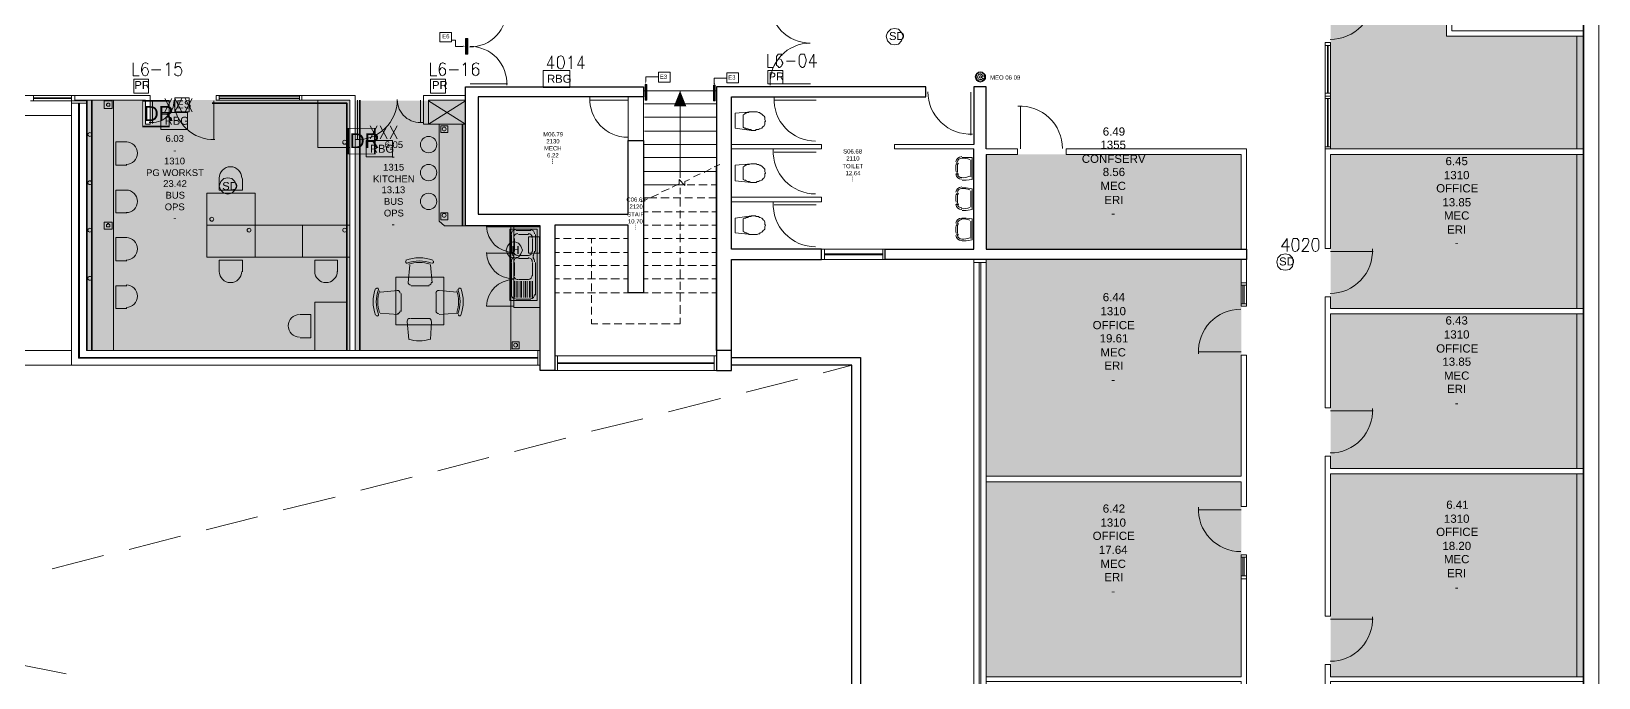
# Model space of a CAD drawing. Header units: millimetres. Extents: x -59 to 47, y 152 to 919.
# Drawn here: x 16.43 to 46.19, y 519.47 to 531.73 of the extents above; entities that cross this region are included whole.
import ezdxf

# ---------------------------------------------------------------- set-up
doc = ezdxf.new("R2010")
doc.units = ezdxf.units.MM
for name, color, linetype, true_color in [('PDF_014406$_PS_FIRE', 7, 'Continuous', 0x37dd00), ('PDF_014406$_ps_FIRE_ACCESS', 7, 'Continuous', 0x37dd00), ('PDF_014406$_ps_FIRE_ALARM', 7, 'Continuous', 0x37dd00), ('PDF_014406$HL-TMP', 7, 'Continuous', 0x800000)]:
    doc.layers.add(name, color=color, linetype=linetype, true_color=true_color)
for name, color, linetype in [('PDF_014406$_ps_TEXTBOLD$FIRE', 2, 'Continuous'), ('PDF_014406$BL', 7, 'Continuous'), ('PDF_014406$BL-SAN', 7, 'Continuous'), ('PDF_014406$DR', 7, 'Continuous'), ('PDF_014406$EQ', 7, 'Continuous'), ('PDF_014406$FI', 7, 'Continuous'), ('PDF_014406$FI-DSG', 7, 'Continuous'), ('PDF_014406$FT-FIXFIT', 7, 'Continuous'), ('PDF_014406$PL-SERVICES-ELECTRICAL', 7, 'Continuous'), ('PDF_014406$PL-STAIR', 7, 'Continuous'), ('PDF_014406$WA', 7, 'Continuous'), ('PDF_014406$WA-COL', 7, 'Continuous'), ('PDF_014406$WA-EXT', 7, 'Continuous'), ('PDF_014406$WA-PART', 7, 'Continuous'), ('PDF_014406$WN', 7, 'Continuous'), ('PDF_Text', 7, 'Continuous')]:
    doc.layers.add(name, color=color, linetype=linetype)
doc.styles.add('PDF ArialMT', font='arial.ttf')

msp = doc.modelspace()

# ---------------------------------------------------------------- linework, layer by layer
at = {"layer": 'PDF_014406$_PS_FIRE', "lineweight": 0}
msp.add_lwpolyline([(25.591, 527.435), (25.679, 527.45), (25.723, 527.509), (25.753, 527.583), (25.723, 527.657), (25.679, 527.716), (25.591, 527.745), (25.517, 527.716), (25.473, 527.657), (25.443, 527.583), (25.473, 527.509), (25.517, 527.45)], close=True, dxfattribs=at)
at = {"layer": 'PDF_014406$_ps_FIRE_ACCESS', "lineweight": 0}
for points in [[(32.82, 531.478), (32.894, 531.493), (32.953, 531.552), (32.982, 531.64), (32.953, 531.714), (32.894, 531.773), (32.82, 531.788), (32.746, 531.773), (32.687, 531.714), (32.658, 531.64), (32.687, 531.552), (32.746, 531.493)], [(19.424, 530.475), (19.424, 530.209), (19.158, 530.209), (19.158, 530.475)], [(20.161, 528.645), (20.235, 528.66), (20.294, 528.719), (20.323, 528.793), (20.294, 528.881), (20.235, 528.94), (20.161, 528.955), (20.087, 528.94), (20.028, 528.881), (19.999, 528.793), (20.028, 528.719), (20.087, 528.66)], [(40.241, 527.199), (40.315, 527.214), (40.374, 527.273), (40.389, 527.362), (40.374, 527.435), (40.315, 527.494), (40.241, 527.509), (40.152, 527.494), (40.093, 527.435), (40.079, 527.362), (40.093, 527.273), (40.152, 527.214)]]:
    msp.add_lwpolyline(points, close=True, dxfattribs=at)
for points in [[(18.546, 529.929, 0.0295, 0.0295, 0), (19.047, 529.929, 0.0148, 0.0148, 0), (19.047, 530.416, 0.0295, 0.0295, 0), (18.546, 530.416, 0.0148, 0.0148, 0)], [(22.448, 529.405, 0.0148, 0.0148, 0), (22.95, 529.405, 0.0295, 0.0295, 0), (22.95, 529.892, 0.0148, 0.0148, 0), (22.448, 529.892, 0.0295, 0.0295, 0)]]:
    msp.add_lwpolyline(points, format="xyseb", close=True, dxfattribs=at)
at = {"layer": 'PDF_014406$_ps_FIRE_ALARM', "lineweight": 0}
for points in [[(26.653, 530.666), (26.653, 530.991), (26.151, 530.991), (26.151, 530.666)], [(30.695, 530.74), (30.695, 530.991), (30.415, 530.991), (30.415, 530.74)], [(18.656, 530.563), (18.656, 530.829), (18.376, 530.829), (18.376, 530.563)], [(24.292, 530.563), (24.292, 530.829), (24.012, 530.829), (24.012, 530.563)], [(19.394, 529.87), (19.394, 530.194), (18.892, 530.194), (18.892, 529.87)], [(23.289, 529.353), (23.289, 529.663), (22.787, 529.663), (22.787, 529.353)]]:
    msp.add_lwpolyline(points, close=True, dxfattribs=at)
at = {"layer": 'PDF_014406$_ps_TEXTBOLD$FIRE', "lineweight": 20}
for points in [[(26.313, 531.021), (26.313, 531.271), (26.225, 531.094), (26.358, 531.094)], [(26.638, 531.227), (26.653, 531.227), (26.682, 531.271), (26.682, 531.021)], [(26.889, 531.021), (26.889, 531.271), (26.8, 531.094), (26.933, 531.094)], [(30.415, 531.301), (30.415, 531.05), (30.518, 531.05)], [(30.681, 531.271), (30.681, 531.301), (30.651, 531.301), (30.622, 531.301), (30.607, 531.301), (30.577, 531.257), (30.577, 531.198), (30.577, 531.139), (30.577, 531.094), (30.607, 531.065), (30.622, 531.05), (30.636, 531.05), (30.666, 531.065), (30.681, 531.094), (30.695, 531.124), (30.695, 531.139), (30.681, 531.168), (30.666, 531.198), (30.636, 531.212), (30.622, 531.212), (30.607, 531.198), (30.577, 531.168), (30.577, 531.139)], [(30.769, 531.168), (30.931, 531.168)], [(31.285, 531.05), (31.285, 531.301), (31.197, 531.139), (31.344, 531.139)], [(18.361, 531.139), (18.361, 530.888), (18.479, 530.888)], [(18.642, 531.109), (18.642, 531.124), (18.612, 531.139), (18.583, 531.139), (18.553, 531.124), (18.538, 531.094), (18.524, 531.035), (18.524, 530.976), (18.538, 530.932), (18.553, 530.902), (18.583, 530.888), (18.597, 530.888), (18.627, 530.902), (18.642, 530.932), (18.656, 530.961), (18.656, 530.976), (18.642, 531.006), (18.627, 531.035), (18.597, 531.05), (18.583, 531.05), (18.553, 531.035), (18.538, 531.006), (18.524, 530.976)], [(18.715, 531.006), (18.892, 531.006)], [(18.996, 531.094), (19.01, 531.109), (19.04, 531.139), (19.04, 530.888)], [(19.276, 531.139), (19.173, 531.139), (19.158, 531.035), (19.173, 531.05), (19.202, 531.065), (19.232, 531.065), (19.261, 531.05), (19.276, 531.021), (19.291, 530.991), (19.291, 530.961), (19.276, 530.932), (19.261, 530.902), (19.232, 530.888), (19.202, 530.888), (19.173, 530.902), (19.158, 530.917), (19.158, 530.932)], [(24.012, 531.139), (24.012, 530.888), (24.13, 530.888)], [(24.292, 531.109), (24.277, 531.124), (24.248, 531.139), (24.233, 531.139), (24.204, 531.124), (24.189, 531.094), (24.174, 531.035), (24.174, 530.976), (24.189, 530.932), (24.204, 530.902), (24.233, 530.888), (24.263, 530.902), (24.292, 530.932), (24.292, 530.961), (24.292, 530.976), (24.292, 531.006), (24.263, 531.035), (24.233, 531.05), (24.204, 531.035), (24.189, 531.006), (24.174, 530.976)], [(24.366, 531.006), (24.543, 531.006)], [(24.632, 531.094), (24.646, 531.109), (24.676, 531.139), (24.676, 530.888)], [(24.927, 531.109), (24.912, 531.124), (24.882, 531.139), (24.868, 531.139), (24.838, 531.124), (24.809, 531.094), (24.809, 531.035), (24.809, 530.976), (24.809, 530.932), (24.838, 530.902), (24.868, 530.888), (24.897, 530.902), (24.927, 530.932), (24.927, 530.961), (24.927, 530.976), (24.927, 531.006), (24.897, 531.035), (24.868, 531.05), (24.838, 531.035), (24.809, 531.006), (24.809, 530.976)], [(18.966, 530.46), (19.099, 530.209)], [(19.099, 530.46), (18.966, 530.209)], [(19.158, 530.46), (19.291, 530.209)], [(19.291, 530.46), (19.158, 530.209)], [(19.35, 530.46), (19.483, 530.209)], [(19.483, 530.46), (19.35, 530.209)], [(22.861, 529.943), (22.994, 529.693)], [(22.994, 529.943), (22.861, 529.693)], [(23.053, 529.943), (23.186, 529.693)], [(23.186, 529.943), (23.053, 529.693)], [(23.245, 529.943), (23.377, 529.693)], [(23.377, 529.943), (23.245, 529.693)], [(40.27, 527.553), (40.27, 527.804), (40.167, 527.642), (40.315, 527.642)], [(40.566, 527.745), (40.566, 527.76), (40.58, 527.789), (40.58, 527.804), (40.595, 527.804), (40.639, 527.804), (40.654, 527.804), (40.669, 527.789), (40.684, 527.76), (40.684, 527.745), (40.669, 527.716), (40.654, 527.671), (40.551, 527.553), (40.684, 527.553)]]:
    msp.add_lwpolyline(points, dxfattribs=at)
for points in [[(26.476, 531.271), (26.446, 531.257), (26.417, 531.227), (26.417, 531.153), (26.417, 531.124), (26.417, 531.065), (26.446, 531.035), (26.476, 531.021), (26.491, 531.021), (26.52, 531.035), (26.535, 531.065), (26.55, 531.124), (26.55, 531.153), (26.535, 531.227), (26.52, 531.257), (26.491, 531.271)], [(31.064, 531.301), (31.035, 531.301), (31.005, 531.257), (31.005, 531.198), (31.005, 531.168), (31.005, 531.109), (31.035, 531.065), (31.064, 531.05), (31.079, 531.05), (31.108, 531.065), (31.123, 531.109), (31.138, 531.168), (31.138, 531.198), (31.123, 531.257), (31.108, 531.301), (31.079, 531.301)], [(40.418, 527.804), (40.389, 527.804), (40.374, 527.76), (40.359, 527.701), (40.359, 527.671), (40.374, 527.612), (40.389, 527.568), (40.418, 527.553), (40.433, 527.553), (40.462, 527.568), (40.492, 527.612), (40.492, 527.671), (40.492, 527.701), (40.492, 527.76), (40.462, 527.804), (40.433, 527.804)], [(40.802, 527.804), (40.772, 527.804), (40.757, 527.76), (40.743, 527.701), (40.743, 527.671), (40.757, 527.612), (40.772, 527.568), (40.802, 527.553), (40.816, 527.553), (40.846, 527.568), (40.875, 527.612), (40.875, 527.671), (40.875, 527.701), (40.875, 527.76), (40.846, 527.804), (40.816, 527.804)]]:
    msp.add_lwpolyline(points, close=True, dxfattribs=at)
at = {"layer": 'PDF_014406$BL', "lineweight": 9}
for points in [[(34.118, 510.351), (34.118, 504.095), (46.187, 504.095), (46.187, 541.761), (34.118, 541.761), (34.118, 540.846)], [(40.993, 531.522), (40.993, 530.504), (40.993, 529.501)], [(41.097, 529.501), (41.097, 530.504), (41.097, 531.522)], [(45.774, 531.64), (45.774, 529.501)], [(17.255, 530.519), (16.414, 530.519), (15.514, 530.519), (14.688, 530.519)], [(16.414, 530.416), (17.255, 530.416)], [(17.196, 530.416), (17.196, 525.399)], [(22.478, 525.68), (17.476, 525.68), (17.476, 530.416)], [(21.563, 530.519), (19.94, 530.519)], [(19.94, 530.43), (21.563, 530.43)], [(24.676, 530.416), (23.968, 529.973), (24.676, 529.973), (23.968, 530.416)], [(27.759, 529.663), (27.759, 530.489)], [(28.054, 530.489), (28.054, 529.663)], [(14.688, 530.135), (17.196, 530.135)], [(45.774, 529.398), (45.774, 526.476)], [(32.643, 527.598), (31.433, 527.598)], [(31.433, 527.406), (32.643, 527.406)], [(34.325, 527.406), (34.325, 513.729)], [(34.561, 513.729), (34.561, 527.406)], [(39.4, 526.521), (39.4, 526.963)], [(39.503, 526.963), (39.503, 526.521)], [(45.774, 526.373), (45.774, 523.437)], [(17.196, 525.68), (14.702, 525.68)], [(22.581, 525.68), (26.092, 525.68)], [(29.441, 525.576), (26.372, 525.576)], [(14.702, 525.399), (17.196, 525.399), (26.092, 525.399)], [(26.372, 525.296), (29.441, 525.296)], [(31.463, 525.252), (32.008, 525.399)], [(30.002, 524.883), (30.976, 525.134)], [(28.527, 524.514), (29.515, 524.765)], [(27.066, 524.145), (28.04, 524.381)], [(25.605, 523.762), (26.579, 524.013)], [(24.145, 523.393), (25.118, 523.644)], [(22.684, 523.024), (23.658, 523.275)], [(45.774, 523.334), (45.774, 519.483)], [(21.209, 522.655), (22.197, 522.891)], [(19.748, 522.272), (20.722, 522.522)], [(18.287, 521.903), (19.261, 522.154)], [(16.827, 521.534), (17.801, 521.785)], [(39.4, 521.342), (39.4, 521.799)], [(39.503, 521.799), (39.503, 521.342)], [(17.092, 519.542), (16.104, 519.734)]]:
    msp.add_lwpolyline(points, dxfattribs=at)
at = {"layer": 'PDF_014406$BL-SAN', "lineweight": 9}
for points in [[(30.267, 530.18), (30.297, 530.165), (30.312, 530.15), (30.326, 530.135), (30.341, 530.121), (30.356, 530.106), (30.356, 530.076), (30.356, 530.062), (30.371, 530.032), (30.356, 530.017), (30.356, 529.988), (30.356, 529.973), (30.341, 529.943), (30.326, 529.929), (30.312, 529.914), (30.297, 529.899), (30.267, 529.884), (30.253, 529.884), (30.238, 529.87), (30.208, 529.87), (30.194, 529.87), (30.179, 529.855), (30.149, 529.855), (30.135, 529.855), (30.105, 529.855), (29.795, 529.899), (29.795, 530.18), (30.105, 530.209), (30.09, 530.209), (30.061, 530.209), (30.046, 530.194), (30.031, 530.194), (30.002, 530.18), (29.987, 530.18), (29.972, 530.165), (29.943, 530.15), (29.943, 529.914), (29.972, 529.899), (29.987, 529.899), (30.002, 529.884), (30.031, 529.884), (30.046, 529.87), (30.061, 529.87), (30.09, 529.87), (30.105, 529.855)], [(30.371, 530.032), (30.356, 530.062), (30.356, 530.076), (30.356, 530.106), (30.341, 530.121), (30.326, 530.135), (30.312, 530.15), (30.297, 530.165), (30.267, 530.18), (30.253, 530.194), (30.238, 530.194), (30.208, 530.209), (30.194, 530.209), (30.179, 530.209), (30.149, 530.209), (30.135, 530.209), (30.105, 530.209)], [(30.267, 529.191), (30.297, 529.176), (30.312, 529.162), (30.326, 529.147), (30.341, 529.132), (30.356, 529.117), (30.356, 529.088), (30.356, 529.073), (30.371, 529.044), (30.356, 529.029), (30.356, 528.999), (30.356, 528.984), (30.341, 528.955), (30.326, 528.94), (30.312, 528.925), (30.297, 528.911), (30.267, 528.896), (30.253, 528.896), (30.238, 528.881), (30.208, 528.881), (30.194, 528.866), (30.179, 528.866), (30.149, 528.866), (30.135, 528.866), (30.105, 528.866), (29.795, 528.896), (29.795, 529.191), (30.105, 529.221), (30.09, 529.221), (30.061, 529.206), (30.046, 529.206), (30.031, 529.206), (30.002, 529.191), (29.987, 529.191), (29.972, 529.176), (29.943, 529.162), (29.943, 528.925), (29.972, 528.911), (29.987, 528.911), (30.002, 528.896), (30.031, 528.881), (30.046, 528.881), (30.061, 528.881), (30.09, 528.866), (30.105, 528.866)], [(30.371, 529.044), (30.356, 529.073), (30.356, 529.088), (30.356, 529.117), (30.341, 529.132), (30.326, 529.147), (30.312, 529.162), (30.297, 529.176), (30.267, 529.191), (30.253, 529.191), (30.238, 529.206), (30.208, 529.206), (30.194, 529.221), (30.179, 529.221), (30.149, 529.221), (30.135, 529.221), (30.105, 529.221)], [(34, 529.25), (34, 529.206)], [(34.103, 528.911), (34.177, 528.911), (34.295, 528.925), (34.295, 529.339), (34.177, 529.339), (34.103, 529.339)], [(34.266, 529.294), (34.266, 528.97)], [(34, 529.058), (34, 529.014)], [(34.103, 528.335), (34.177, 528.335), (34.295, 528.35), (34.295, 528.748), (34.177, 528.763), (34.103, 528.763)], [(34, 528.66), (34, 528.63)], [(34, 528.468), (34, 528.439)], [(34.266, 528.704), (34.266, 528.394)], [(30.267, 528.203), (30.297, 528.188), (30.312, 528.173), (30.326, 528.158), (30.341, 528.144), (30.356, 528.114), (30.356, 528.099), (30.356, 528.07), (30.371, 528.055), (30.356, 528.026), (30.356, 528.011), (30.356, 527.981), (30.341, 527.966), (30.326, 527.952), (30.312, 527.937), (30.297, 527.922), (30.267, 527.907), (30.253, 527.893), (30.238, 527.893), (30.208, 527.878), (30.194, 527.878), (30.179, 527.878), (30.149, 527.878), (30.135, 527.878), (30.105, 527.878), (29.795, 527.907), (29.795, 528.188), (30.105, 528.232), (30.09, 528.217), (30.061, 528.217), (30.046, 528.217), (30.031, 528.203), (30.002, 528.203), (29.987, 528.188), (29.972, 528.188), (29.943, 528.173), (29.943, 527.937), (29.972, 527.922), (29.987, 527.907), (30.002, 527.907), (30.031, 527.893), (30.046, 527.893), (30.061, 527.878), (30.09, 527.878), (30.105, 527.878)], [(30.371, 528.055), (30.356, 528.07), (30.356, 528.099), (30.356, 528.114), (30.341, 528.144), (30.326, 528.158), (30.312, 528.173), (30.297, 528.188), (30.267, 528.203), (30.253, 528.203), (30.238, 528.217), (30.208, 528.217), (30.194, 528.217), (30.179, 528.232), (30.149, 528.232), (30.135, 528.232), (30.105, 528.232)], [(34.103, 527.76), (34.177, 527.76), (34.295, 527.775), (34.295, 528.173), (34.177, 528.188), (34.103, 528.188)], [(25.546, 527.878), (25.546, 527.553)], [(25.915, 527.952), (25.635, 527.952)], [(25.871, 527.878), (25.679, 527.878)], [(26.004, 527.553), (26.004, 527.878)], [(34, 528.085), (34, 528.04)], [(34, 527.893), (34, 527.863)], [(34.266, 528.129), (34.266, 527.804)], [(25.605, 527.804), (25.605, 527.553)], [(25.945, 527.804), (25.945, 527.553)], [(25.546, 527.347), (25.546, 526.727)], [(25.605, 527.347), (25.605, 527.096)], [(25.871, 527.48), (25.679, 527.48)], [(25.871, 527.421), (25.679, 527.421)], [(25.945, 527.347), (25.945, 527.096)], [(26.004, 526.727), (26.004, 527.347)], [(25.605, 526.993), (25.605, 526.683)], [(25.635, 526.993), (25.635, 526.683)], [(25.664, 526.993), (25.664, 526.683)], [(25.871, 527.022), (25.679, 527.022)], [(25.709, 526.993), (25.709, 526.683)], [(25.738, 526.993), (25.738, 526.683)], [(25.782, 526.993), (25.782, 526.683)], [(25.812, 526.993), (25.812, 526.683)], [(25.841, 526.993), (25.841, 526.683)], [(25.886, 526.993), (25.886, 526.683)], [(25.915, 526.993), (25.915, 526.683)], [(25.945, 526.993), (25.945, 526.683)], [(25.635, 526.653), (25.915, 526.653)]]:
    msp.add_lwpolyline(points, dxfattribs=at)
for points in [[(34.094, 529.326, 0.384807), (34.013, 529.253, -0.384807)], [(34.016, 529.214, 0.047575), (34.016, 529.069, -0.047575)], [(34.094, 528.751, 0.384807), (34.013, 528.678, -0.384807)], [(34.016, 528.639, 0.047575), (34.016, 528.494, -0.047575)], [(34.013, 528.455, 0.384835), (34.094, 528.382, -0.384835)], [(34.094, 528.161, 0.384807), (34.013, 528.088, -0.384807)], [(34.016, 528.049, 0.047575), (34.016, 527.904, -0.047575)]]:
    msp.add_lwpolyline(points, format="xyb", close=True, dxfattribs=at)
for points in [[(34.015, 529.206), (34.03, 529.235)], [(34.03, 529.014), (34.015, 529.058)], [(34.015, 528.63), (34.03, 528.66)], [(34.03, 528.439), (34.015, 528.483)], [(25.517, 526.624), (26.033, 526.624), (26.033, 527.981), (25.517, 527.981)], [(34.015, 528.04), (34.03, 528.085)], [(34.03, 527.863), (34.015, 527.893)]]:
    msp.add_lwpolyline(points, close=True, dxfattribs=at)
for points in [[(34.094, 528.957, -0.384835), (34.013, 529.03, 0.384835), (34.094, 528.957, 0.131002), (34.25, 528.984)], [(34.094, 527.792, -0.384835), (34.013, 527.865, 0.384835), (34.094, 527.792, 0.131002), (34.25, 527.818)], [(25.544, 527.357, -0.192591), (25.582, 527.445, 0.400019), (25.582, 527.475, -0.192591), (25.544, 527.563)]]:
    msp.add_lwpolyline(points, format="xyb", dxfattribs=at)
for centre, radius, start, end in [((34.775, 529.142), 0.792, 174.5382, 185.4618), ((34.094, 529.245), 0.111, 90.022, 174.1938), ((34.123, 529.011), 0.315, 66.1942, 96.2627), ((34.094, 529.039), 0.111, 185.8063, 270), ((34.094, 528.67), 0.111, 90.022, 174.1938), ((34.775, 528.566), 0.792, 174.5382, 185.4618), ((34.123, 528.436), 0.315, 66.1942, 96.2627), ((34.094, 528.463), 0.111, 185.8063, 270), ((34.094, 528.079), 0.111, 90.022, 174.1938), ((34.123, 527.86), 0.315, 66.1942, 96.2627), ((34.123, 528.682), 0.315, 263.8448, 293.6983), ((25.625, 527.888), 0.0811, 89.9999, 180.0001), ((25.669, 527.814), 0.0811, 89.9999, 180.0001), ((25.861, 527.814), 0.0811, 0, 90.0001), ((25.905, 527.888), 0.0811, 0, 90.0001), ((34.775, 527.976), 0.792, 174.5382, 185.4618), ((34.094, 527.873), 0.111, 185.8063, 270), ((25.669, 527.563), 0.0811, 179.9999, 270.0001), ((25.669, 527.357), 0.0811, 89.9999, 180.0001), ((25.861, 527.563), 0.0811, 269.9999, 359.9999), ((25.861, 527.357), 0.0811, 0, 90.0001), ((25.861, 527.563), 0.125, 316.3954, 360), ((25.861, 527.357), 0.125, 0, 43.6046), ((25.979, 527.46), 0.0221, 136.3953, 223.6047), ((25.669, 527.106), 0.0811, 179.9999, 270.0001), ((25.861, 527.106), 0.0811, 269.9999, 359.9999), ((25.625, 526.737), 0.0811, 179.9999, 270.0001), ((25.905, 526.737), 0.0811, 269.9999, 359.9999)]:
    msp.add_arc(centre, radius, start, end, dxfattribs=at)
at = {"layer": 'PDF_014406$DR', "lineweight": 0}
for points in [[(41.089, 531.581, 0.203047), (41.683, 531.832, 0.208467), (41.907, 532.427)], [(30.458, 532.309, 0.429403), (31.217, 531.51, 0.429403), (30.458, 530.711)], [(18.669, 530.006, 0.452134), (19.141, 530.425, 0.426227), (19.916, 529.681)], [(22.587, 529.679, 0.426226), (23.378, 530.438, 0.452136), (23.868, 530.006)]]:
    msp.add_lwpolyline(points, format="xyb", dxfattribs=at)
for points in [[(24.764, 530.74), (25.473, 530.74), (24.764, 530.74)], [(31.226, 530.74), (30.459, 530.74), (31.226, 530.74)], [(34.266, 530.578), (34.266, 529.766), (34.266, 530.578)], [(18.73, 530.416), (18.73, 529.988), (18.73, 530.416)], [(19.896, 530.416), (19.896, 529.678), (19.896, 530.416)], [(22.625, 530.43), (22.625, 529.678), (22.625, 530.43)], [(23.82, 530.43), (23.82, 530.003), (23.82, 530.43)], [(27.759, 530.43), (27.036, 530.43), (27.759, 530.43)], [(31.33, 530.43), (30.533, 530.43), (31.33, 530.43)], [(35.21, 529.501), (35.21, 530.312), (35.21, 529.501)], [(31.33, 529.442), (30.533, 529.442), (31.33, 529.442)], [(31.33, 528.439), (30.533, 528.439), (31.33, 528.439)], [(41.097, 527.553), (41.908, 527.553), (41.097, 527.553)], [(39.4, 525.65), (38.589, 525.65), (39.4, 525.65)], [(41.097, 524.529), (41.908, 524.529), (41.097, 524.529)], [(39.4, 522.655), (38.589, 522.655), (39.4, 522.655)], [(41.097, 520.575), (41.908, 520.575), (41.097, 520.575)]]:
    msp.add_lwpolyline(points, dxfattribs=at)
for centre, radius, start, end in [((24.755, 532.137), 0.701, 270, 2.9553), ((24.757, 530.748), 0.701, 357.0445, 90.0003), ((34.256, 530.588), 0.804, 180, 272.9553), ((27.75, 530.44), 0.716, 177.0447, 270), ((31.32, 530.44), 0.789, 177.0447, 270), ((35.201, 529.511), 0.804, 0, 92.9553), ((31.32, 529.452), 0.804, 177.0447, 270), ((31.32, 528.448), 0.804, 177.0447, 270), ((41.088, 527.563), 0.804, 270, 2.9553), ((39.393, 525.658), 0.804, 90.0001, 182.9556), ((41.089, 524.536), 0.804, 270.0001, 2.9556), ((39.391, 522.665), 0.804, 177.0447, 270), ((41.089, 520.582), 0.804, 270.0001, 2.9556)]:
    msp.add_arc(centre, radius, start, end, dxfattribs=at)
at = {"layer": 'PDF_014406$EQ', "lineweight": 9}
msp.add_lwpolyline([(25.871, 527.524), (26.077, 527.524), (26.077, 527.834), (25.871, 527.834)], close=True, dxfattribs=at)
at = {"layer": 'PDF_014406$FI', "lineweight": 9}
msp.add_lwpolyline([(34.546, 530.829), (34.458, 530.858), (34.546, 530.902)], close=True, dxfattribs=at)
for radius in [0.0959, 0.0811]:
    msp.add_circle((34.448, 530.868), radius, dxfattribs=at)
for radius, start, end in [(0.0516, 22.7692, 337.2308), (0.0221, 22.7697, 337.2303)]:
    msp.add_arc((34.448, 530.868), radius, start, end, dxfattribs=at)
at = {"layer": 'PDF_014406$FI-DSG', "lineweight": 9}
for points in [[(24.189, 531.714), (24.41, 531.714), (24.41, 531.537), (24.189, 531.537)], [(24.676, 531.596), (24.676, 531.301), (24.72, 531.301), (24.72, 531.596)], [(28.335, 530.961), (28.556, 530.961), (28.556, 530.77), (28.335, 530.77)], [(29.633, 530.947), (29.854, 530.947), (29.854, 530.755), (29.633, 530.755)], [(28.084, 530.725), (28.084, 530.43), (28.113, 530.43), (28.113, 530.725)], [(29.382, 530.711), (29.382, 530.416), (29.412, 530.416), (29.412, 530.711)]]:
    msp.add_lwpolyline(points, close=True, dxfattribs=at)
for points in [[(24.632, 531.448), (24.484, 531.448), (24.484, 531.566), (24.41, 531.566)], [(28.099, 530.784), (28.099, 530.873), (28.246, 530.873), (28.335, 530.873)], [(29.397, 530.755), (29.397, 530.843), (29.545, 530.843), (29.633, 530.843)]]:
    msp.add_lwpolyline(points, dxfattribs=at)
at = {"layer": 'PDF_014406$FI-DSG', "transparency": 33554559}
for points in [[(24.632, 531.463), (24.676, 531.448), (24.632, 531.448)], [(24.72, 531.596), (24.676, 531.596), (24.72, 531.301)], [(24.676, 531.596), (24.72, 531.301), (24.676, 531.301)], [(28.099, 530.784), (28.099, 530.725), (28.084, 530.784)], [(28.113, 530.725), (28.084, 530.725), (28.113, 530.43)], [(28.084, 530.725), (28.113, 530.43), (28.084, 530.43)], [(29.412, 530.755), (29.397, 530.711), (29.382, 530.755)], [(29.412, 530.711), (29.382, 530.711), (29.412, 530.416)], [(29.382, 530.711), (29.412, 530.416), (29.382, 530.416)]]:
    msp.add_solid(points, dxfattribs=at)
at = {"layer": 'PDF_014406$FT-FIXFIT', "lineweight": 0}
for points in [[(17.992, 530.43), (17.992, 525.68), (17.491, 525.68), (17.491, 530.43)], [(17.491, 530.43), (17.992, 530.43), (17.992, 525.68), (17.491, 525.68)], [(17.815, 530.268), (17.815, 530.416), (17.963, 530.416), (17.963, 530.268)], [(17.919, 530.342), (17.919, 530.357), (17.904, 530.371), (17.889, 530.371), (17.874, 530.371), (17.874, 530.357), (17.86, 530.357), (17.86, 530.342), (17.86, 530.327), (17.874, 530.312), (17.889, 530.312), (17.904, 530.312), (17.919, 530.312), (17.919, 530.327)], [(22.478, 529.53), (22.478, 530.43), (21.873, 530.43), (21.873, 529.53)], [(24.336, 529.943), (24.204, 529.943), (24.204, 529.811), (24.336, 529.811)], [(19.763, 528.055), (20.678, 528.055), (20.678, 528.66), (19.763, 528.66)], [(24.336, 528.158), (24.204, 528.158), (24.204, 528.291), (24.336, 528.291)], [(17.815, 527.981), (17.815, 528.114), (17.963, 528.114), (17.963, 527.981)], [(17.919, 528.055), (17.919, 528.07), (17.904, 528.07), (17.904, 528.085), (17.889, 528.085), (17.874, 528.085), (17.874, 528.07), (17.86, 528.07), (17.86, 528.055), (17.86, 528.04), (17.86, 528.026), (17.874, 528.026), (17.889, 528.026), (17.904, 528.026), (17.919, 528.026), (17.919, 528.04)], [(19.763, 528.055), (20.678, 528.055), (20.678, 527.45), (19.763, 527.45)], [(20.678, 528.055), (21.578, 528.055), (21.578, 527.45), (20.678, 527.45)], [(21.578, 528.055), (22.478, 528.055), (22.478, 527.45), (21.578, 527.45)], [(26.092, 528.026), (25.532, 528.026), (25.532, 525.68), (26.092, 525.68)], [(23.348, 526.167), (24.263, 526.167), (24.263, 527.067), (23.348, 527.067)], [(22.419, 525.68), (22.419, 526.594), (21.814, 526.594), (21.814, 525.68)], [(25.694, 525.709), (25.561, 525.709), (25.561, 525.842), (25.694, 525.842)]]:
    msp.add_lwpolyline(points, close=True, dxfattribs=at)
for points in [[(24.676, 528.04), (24.277, 528.04), (24.174, 528.129), (24.174, 529.973)], [(18.243, 529.191), (18.037, 529.191), (18.037, 529.634), (18.243, 529.634)], [(20.442, 528.94), (20.442, 528.719), (19.999, 528.719), (19.999, 528.94)], [(18.243, 528.291), (18.037, 528.291), (18.037, 528.719), (18.243, 528.719)], [(25.074, 528.026), (25.591, 528.026), (25.591, 526.491), (26.092, 526.491)], [(18.243, 527.376), (18.037, 527.376), (18.037, 527.819), (18.243, 527.819)], [(20.442, 527.17), (20.442, 527.391), (19.999, 527.391), (19.999, 527.17)], [(22.241, 527.17), (22.241, 527.391), (21.814, 527.391), (21.814, 527.17)], [(23.584, 526.963), (23.614, 527.303)], [(24.041, 526.963), (24.012, 527.303)], [(25.591, 527.524), (25.074, 527.524)], [(18.243, 526.476), (18.037, 526.476), (18.037, 526.904), (18.243, 526.904)], [(23.392, 526.816), (23.053, 526.786)], [(23.451, 526.417), (23.451, 526.757)], [(23.643, 526.904), (23.982, 526.904)], [(24.115, 526.417), (24.115, 526.757)], [(24.174, 526.816), (24.514, 526.786)], [(23.392, 526.358), (23.053, 526.388)], [(24.174, 526.358), (24.514, 526.388)], [(21.533, 526.358), (21.74, 526.358), (21.74, 525.916), (21.533, 525.916)], [(23.569, 526.226), (23.599, 525.886)], [(23.628, 526.285), (23.982, 526.285)], [(24.027, 526.226), (24.012, 525.886)]]:
    msp.add_lwpolyline(points, dxfattribs=at)
for points in [[(25.591, 526.521), (25.074, 526.521, -0.4083), (25.583, 527.022)], [(23.021, 526.368, -0.179652), (23.02, 526.832, 1.000001), (22.978, 526.848)], [(24.542, 526.361, 1.000001), (24.583, 526.346, 0.179646), (24.583, 526.858)]]:
    msp.add_lwpolyline(points, format="xyb", dxfattribs=at)
for centre, radius in [((17.54, 529.776), 0.0369), ((22.379, 529.629), 0.0369), ((23.973, 529.584), 0.155), ((24.268, 529.88), 0.0369), ((23.973, 529.053), 0.155), ((17.54, 528.861), 0.0369), ((23.973, 528.507), 0.155), ((19.856, 528.168), 0.0369), ((24.268, 528.242), 0.0369), ((17.54, 527.961), 0.0369), ((20.564, 527.961), 0.0369), ((22.379, 527.961), 0.0369), ((17.54, 527.047), 0.0369), ((25.625, 525.778), 0.0369)]:
    msp.add_circle(centre, radius, dxfattribs=at)
for centre, radius, start, end in [((18.233, 529.422), 0.214, 270, 90), ((20.21, 528.95), 0.214, 0, 180), ((18.233, 528.507), 0.214, 270, 90), ((25.583, 528.048), 0.509, 181.159, 269.9999), ((18.233, 527.607), 0.214, 270, 90), ((23.559, 527.357), 0.0221, 110.3686, 290.3687), ((23.796, 526.707), 0.73, 69.6313, 110.3687), ((23.796, 526.707), 0.671, 69.6313, 110.3687), ((23.796, 526.707), 0.642, 71.4001, 108.5999), ((24.046, 527.357), 0.0221, 249.6313, 69.6314), ((25.583, 527.546), 0.509, 181.159, 269.9999), ((20.21, 527.179), 0.214, 180, 360), ((22.025, 527.179), 0.214, 180, 360), ((18.233, 526.707), 0.214, 270, 90), ((23.65, 526.602), 0.73, 159.6307, 200.3693), ((23.65, 526.602), 0.642, 161.4005, 198.5995), ((23.382, 526.766), 0.0516, 359.9999, 94.5043), ((23.636, 526.971), 0.0516, 175.4915, 270.0015), ((23.975, 526.971), 0.0516, 269.9985, 4.5018), ((24.164, 526.766), 0.0516, 85.4957, 180.0001), ((23.899, 526.604), 0.642, 341.4001, 18.5999), ((23.899, 526.604), 0.671, 339.6313, 20.3687), ((24.563, 526.84), 0.0221, 20.3686, 200.3687), ((23.382, 526.427), 0.0516, 265.4957, 0.0001), ((24.164, 526.427), 0.0516, 179.9999, 274.5043), ((21.523, 526.147), 0.214, 90, 270), ((22.999, 526.353), 0.0221, 200.3686, 20.3687), ((23.618, 526.235), 0.0516, 89.9999, 184.5043), ((23.973, 526.235), 0.0516, 355.4957, 90.0001), ((23.796, 526.501), 0.642, 251.4001, 288.5999)]:
    msp.add_arc(centre, radius, start, end, dxfattribs=at)
at = {"layer": 'PDF_014406$HL-TMP', "color": 3, "transparency": 33554559}
for points in [[(43.295, 532.437), (41.097, 532.437), (43.295, 531.64)], [(41.097, 532.437), (43.295, 531.64), (41.097, 531.64)], [(45.892, 531.64), (45.892, 531.64), (41.097, 531.64)], [(45.892, 531.64), (41.097, 531.64), (43.295, 531.64)], [(45.892, 531.64), (41.097, 531.64), (45.892, 529.501)], [(41.097, 531.64), (45.892, 529.501), (41.097, 529.501)], [(39.4, 529.398), (34.561, 529.398), (39.4, 527.598)], [(34.561, 529.398), (39.4, 527.598), (34.561, 527.598)], [(45.892, 529.398), (41.097, 529.398), (45.892, 526.476)], [(41.097, 529.398), (45.892, 526.476), (41.097, 526.476)], [(39.4, 527.406), (34.561, 527.406), (39.4, 526.963)], [(34.561, 527.406), (39.4, 526.963), (34.561, 526.963)], [(39.4, 526.963), (34.561, 526.963), (39.4, 523.29)], [(34.561, 526.963), (39.4, 523.29), (34.561, 523.29)], [(45.892, 526.373), (41.097, 526.373), (45.892, 523.437)], [(41.097, 526.373), (45.892, 523.437), (41.097, 523.437)], [(39.4, 523.186), (34.561, 523.186), (39.4, 519.483)], [(34.561, 523.186), (39.4, 519.483), (34.561, 519.483)], [(45.892, 523.334), (41.097, 523.334), (45.892, 519.483)], [(41.097, 523.334), (45.892, 519.483), (41.097, 519.483)]]:
    msp.add_solid(points, dxfattribs=at)
at = {"layer": 'PDF_014406$HL-TMP', "color": 21, "true_color": 0xff9999, "transparency": 33554559}
for points in [[(18.597, 530.43), (17.476, 530.43), (18.597, 529.973)], [(17.476, 530.43), (18.597, 529.973), (17.476, 529.973)], [(18.686, 530.43), (22.478, 530.43), (22.478, 530.43)], [(22.478, 530.43), (18.686, 530.43), (22.478, 529.973)], [(18.686, 530.43), (22.478, 529.973), (18.686, 529.973)], [(24.676, 530.416), (22.581, 530.416), (24.676, 528.04)], [(22.581, 530.416), (24.676, 528.04), (22.581, 528.04)], [(22.478, 529.973), (17.476, 529.973), (22.478, 525.68)], [(17.476, 529.973), (22.478, 525.68), (17.476, 525.68)], [(26.092, 528.04), (22.581, 528.04), (26.092, 525.68)], [(22.581, 528.04), (26.092, 525.68), (22.581, 525.68)]]:
    msp.add_solid(points, dxfattribs=at)
at = {"layer": 'PDF_014406$PL-SERVICES-ELECTRICAL', "lineweight": 35}
for points in [[(17.579, 525.68), (17.579, 530.43)], [(22.419, 525.68), (22.419, 530.371), (19.866, 530.371)], [(22.669, 525.68), (22.669, 530.43)], [(24.617, 528.04), (24.617, 529.973)]]:
    msp.add_lwpolyline(points, dxfattribs=at)
at = {"layer": 'PDF_014406$PL-STAIR', "lineweight": 9}
for points in [[(28.069, 530.607), (29.441, 530.607)], [(28.748, 530.607), (28.748, 529.501), (28.748, 528.955)], [(28.069, 530.357), (29.441, 530.357)], [(28.069, 530.106), (29.441, 530.106)], [(28.069, 529.84), (29.441, 529.84)], [(28.069, 529.589), (29.441, 529.589)], [(28.054, 529.339), (29.441, 529.339)], [(28.054, 529.073), (29.235, 529.073), (29.441, 529.073)], [(29.338, 529.132), (29.205, 529.058)], [(29.5, 529.206), (29.397, 529.162)], [(28.054, 528.822), (28.704, 528.822), (28.807, 528.822)], [(28.925, 528.925), (28.836, 528.881), (28.836, 528.807), (28.733, 528.925), (28.733, 528.837), (28.6, 528.778)], [(28.748, 528.763), (28.748, 528.645)], [(28.881, 528.822), (29.028, 528.822)], [(29.131, 529.029), (28.999, 528.97)], [(29.102, 528.822), (29.264, 528.822)], [(29.338, 528.822), (29.441, 528.822)], [(28.128, 528.557), (28.01, 528.498)], [(28.054, 528.571), (28.158, 528.571), (28.305, 528.571)], [(28.335, 528.645), (28.202, 528.586)], [(28.379, 528.571), (28.541, 528.571)], [(28.541, 528.748), (28.394, 528.689)], [(28.615, 528.571), (28.763, 528.571)], [(28.748, 528.571), (28.748, 528.409)], [(28.836, 528.571), (28.984, 528.571)], [(29.072, 528.571), (29.22, 528.571)], [(29.294, 528.571), (29.441, 528.571)], [(28.054, 528.306), (28.143, 528.306)], [(28.217, 528.306), (28.379, 528.306)], [(28.453, 528.306), (28.6, 528.306)], [(28.674, 528.306), (28.822, 528.306)], [(28.748, 528.335), (28.748, 528.188)], [(28.91, 528.306), (29.058, 528.306)], [(29.131, 528.306), (29.279, 528.306)], [(29.353, 528.306), (29.441, 528.306)], [(28.054, 528.055), (28.143, 528.055)], [(28.217, 528.055), (28.379, 528.055)], [(28.453, 528.055), (28.6, 528.055)], [(28.674, 528.055), (28.822, 528.055)], [(28.748, 528.114), (28.748, 527.966)], [(28.748, 527.893), (28.748, 527.73)], [(28.91, 528.055), (29.058, 528.055)], [(29.131, 528.055), (29.279, 528.055)], [(29.353, 528.055), (29.441, 528.055)], [(26.372, 527.804), (26.461, 527.804)], [(26.535, 527.804), (26.682, 527.804)], [(26.756, 527.804), (26.918, 527.804)], [(26.992, 527.804), (27.14, 527.804)], [(27.066, 527.716), (27.066, 527.804)], [(27.066, 527.48), (27.066, 527.642)], [(27.213, 527.804), (27.361, 527.804)], [(27.435, 527.804), (27.597, 527.804)], [(27.671, 527.804), (27.759, 527.804)], [(28.054, 527.804), (28.143, 527.804)], [(28.217, 527.804), (28.379, 527.804)], [(28.453, 527.804), (28.6, 527.804)], [(28.674, 527.804), (28.822, 527.804)], [(28.748, 527.657), (28.748, 527.509)], [(28.91, 527.804), (29.058, 527.804)], [(29.131, 527.804), (29.279, 527.804)], [(29.353, 527.804), (29.441, 527.804)], [(26.372, 527.539), (26.461, 527.539)], [(26.372, 527.288), (26.461, 527.288)], [(26.535, 527.539), (26.682, 527.539)], [(26.535, 527.288), (26.682, 527.288)], [(26.756, 527.539), (26.918, 527.539)], [(26.756, 527.288), (26.918, 527.288)], [(26.992, 527.539), (27.14, 527.539)], [(26.992, 527.288), (27.14, 527.288)], [(27.066, 527.258), (27.066, 527.406)], [(27.213, 527.539), (27.361, 527.539)], [(27.213, 527.288), (27.361, 527.288)], [(27.435, 527.539), (27.597, 527.539)], [(27.435, 527.288), (27.597, 527.288)], [(27.671, 527.539), (27.759, 527.539)], [(27.671, 527.288), (27.759, 527.288)], [(28.054, 527.539), (28.143, 527.539)], [(28.054, 527.288), (28.143, 527.288)], [(28.217, 527.539), (28.379, 527.539)], [(28.217, 527.288), (28.379, 527.288)], [(28.453, 527.539), (28.6, 527.539)], [(28.453, 527.288), (28.6, 527.288)], [(28.674, 527.539), (28.822, 527.539)], [(28.674, 527.288), (28.822, 527.288)], [(28.748, 527.435), (28.748, 527.288)], [(28.895, 527.288), (29.058, 527.288)], [(28.91, 527.539), (29.058, 527.539)], [(29.131, 527.539), (29.279, 527.539)], [(29.131, 527.288), (29.279, 527.288)], [(29.353, 527.539), (29.441, 527.539)], [(29.353, 527.288), (29.441, 527.288)], [(26.372, 527.037), (26.461, 527.037)], [(26.535, 527.037), (26.682, 527.037)], [(26.756, 527.037), (26.918, 527.037)], [(26.992, 527.037), (27.14, 527.037)], [(27.066, 527.037), (27.066, 527.185)], [(27.213, 527.037), (27.361, 527.037)], [(27.435, 527.037), (27.597, 527.037)], [(27.671, 527.037), (27.759, 527.037)], [(28.054, 527.037), (28.143, 527.037)], [(28.217, 527.037), (28.379, 527.037)], [(28.453, 527.037), (28.6, 527.037)], [(28.674, 527.037), (28.822, 527.037)], [(28.748, 527.214), (28.748, 527.052)], [(28.748, 526.978), (28.748, 526.83)], [(28.895, 527.037), (29.058, 527.037)], [(29.131, 527.037), (29.279, 527.037)], [(29.353, 527.037), (29.441, 527.037)], [(26.461, 526.771), (26.372, 526.771)], [(26.682, 526.771), (26.535, 526.771)], [(26.918, 526.771), (26.756, 526.771)], [(27.14, 526.771), (26.992, 526.771)], [(27.066, 526.801), (27.066, 526.948)], [(27.066, 526.58), (27.066, 526.727)], [(27.361, 526.771), (27.213, 526.771)], [(27.597, 526.771), (27.435, 526.771)], [(27.759, 526.771), (27.671, 526.771)], [(28.054, 526.771), (28.143, 526.771)], [(28.217, 526.771), (28.379, 526.771)], [(28.453, 526.771), (28.6, 526.771)], [(28.674, 526.771), (28.822, 526.771)], [(28.748, 526.757), (28.748, 526.609)], [(28.91, 526.771), (29.058, 526.771)], [(29.131, 526.771), (29.279, 526.771)], [(29.353, 526.771), (29.441, 526.771)], [(27.066, 526.358), (27.066, 526.506)], [(28.748, 526.535), (28.748, 526.373)], [(27.184, 526.181), (27.066, 526.181), (27.066, 526.27)], [(27.42, 526.181), (27.272, 526.181)], [(27.641, 526.181), (27.494, 526.181)], [(27.877, 526.181), (27.715, 526.181)], [(28.099, 526.181), (27.951, 526.181)], [(28.32, 526.181), (28.172, 526.181)], [(28.556, 526.181), (28.394, 526.181)], [(28.748, 526.299), (28.748, 526.181), (28.63, 526.181)]]:
    msp.add_lwpolyline(points, dxfattribs=at)
for points in [[(28.143, 527.804), (28.054, 527.804)], [(28.379, 527.804), (28.217, 527.804)], [(28.6, 527.804), (28.453, 527.804)], [(28.822, 527.804), (28.674, 527.804)], [(29.058, 527.804), (28.91, 527.804)], [(29.279, 527.804), (29.131, 527.804)], [(29.441, 527.804), (29.353, 527.804)]]:
    msp.add_lwpolyline(points, close=True, dxfattribs=at)
at = {"layer": 'PDF_014406$PL-STAIR', "transparency": 33554559}
msp.add_solid([(28.866, 530.312), (28.748, 530.607), (28.63, 530.312)], dxfattribs=at)
at = {"layer": 'PDF_014406$WA', "lineweight": 20}
for points in [[(45.892, 531.743), (43.398, 531.743), (43.398, 532.54), (43.295, 532.54), (43.295, 531.64), (45.892, 531.64)], [(40.993, 531.522), (41.097, 531.522)], [(24.676, 530.519), (23.879, 530.519), (23.879, 530.43), (23.879, 529.973), (23.968, 529.973), (23.968, 530.43), (24.676, 530.43)], [(23.879, 530.504), (23.879, 530.445)], [(29.722, 529.589), (31.433, 529.589), (31.433, 529.501), (29.722, 529.501)], [(34.325, 529.589), (32.82, 529.589), (32.82, 529.501), (34.325, 529.501)], [(34.561, 529.501), (35.151, 529.501), (35.151, 529.398), (34.561, 529.398)], [(39.503, 527.598), (39.503, 529.501), (36.08, 529.501), (36.08, 529.398), (39.4, 529.398), (39.4, 527.598)], [(45.892, 529.501), (40.993, 529.501), (40.993, 527.612), (41.097, 527.612), (41.097, 529.398), (45.892, 529.398)], [(29.722, 528.586), (31.433, 528.586), (31.433, 528.498), (29.722, 528.498)], [(39.4, 527.406), (39.4, 526.963), (39.503, 526.963), (39.503, 527.406)], [(45.892, 526.476), (41.097, 526.476), (41.097, 526.698), (40.993, 526.698), (40.993, 524.588), (41.097, 524.588), (41.097, 526.373), (45.892, 526.373)], [(22.492, 525.68), (22.566, 525.68)], [(34.561, 523.186), (39.4, 523.186), (39.4, 522.714), (39.503, 522.714), (39.503, 525.591), (39.4, 525.591), (39.4, 523.29), (34.561, 523.29)], [(45.892, 523.437), (41.097, 523.437), (41.097, 523.673), (40.993, 523.673), (40.993, 520.634), (41.097, 520.634), (41.097, 523.334), (45.892, 523.334)], [(34.561, 519.483), (39.4, 519.483), (39.4, 521.342), (39.503, 521.342), (39.503, 519.159), (39.4, 519.159), (39.4, 519.395), (34.561, 519.395)], [(45.892, 519.483), (41.097, 519.483), (41.097, 519.719), (40.993, 519.719), (40.993, 517.609), (41.097, 517.609), (41.097, 519.395), (45.892, 519.395)]]:
    msp.add_lwpolyline(points, dxfattribs=at)
msp.add_lwpolyline([(22.581, 530.519), (21.563, 530.519), (21.563, 530.43), (22.478, 530.43), (22.478, 525.68), (22.581, 525.68)], close=True, dxfattribs=at)
at = {"layer": 'PDF_014406$WA-COL', "lineweight": 25}
msp.add_lwpolyline([(29.722, 525.68), (29.441, 525.68), (29.441, 525.296), (29.722, 525.296)], close=True, dxfattribs=at)
msp.add_lwpolyline([(29.722, 525.68), (29.441, 525.68), (29.441, 525.296), (29.722, 525.296)], close=True, dxfattribs=at)
at = {"layer": 'PDF_014406$WA-EXT', "lineweight": 25}
msp.add_lwpolyline([(28.054, 526.771), (27.759, 526.771), (27.759, 528.055), (26.372, 528.055), (26.372, 525.296), (26.092, 525.296), (26.092, 528.04), (24.676, 528.04), (24.676, 530.681), (28.054, 530.681), (28.054, 530.489), (24.912, 530.489), (24.912, 528.262), (27.759, 528.262), (27.759, 529.663), (28.054, 529.663), (28.054, 528.527)], close=True, dxfattribs=at)
for points in [[(29.722, 525.68), (29.722, 527.406), (31.433, 527.406), (31.433, 527.598), (29.722, 527.598), (29.722, 530.489), (33.41, 530.489), (33.41, 530.681), (29.441, 530.681), (29.441, 529.176), (29.441, 525.68), (29.441, 529.176)], [(34.561, 529.501), (34.561, 530.681), (34.325, 530.681), (34.325, 529.589)], [(34.561, 529.398), (34.561, 527.598), (39.503, 527.598), (39.503, 527.406), (34.561, 527.406), (32.643, 527.406), (32.643, 527.598), (34.325, 527.598), (34.325, 529.501)], [(29.722, 525.547), (32.171, 525.547), (32.171, 516.296), (32.008, 516.296), (32.008, 525.399), (29.722, 525.399)]]:
    msp.add_lwpolyline(points, dxfattribs=at)
at = {"layer": 'PDF_014406$WA-PART', "lineweight": 18}
msp.add_lwpolyline([(18.686, 530.519), (17.255, 530.519), (17.255, 530.43), (18.597, 530.43), (18.597, 529.973), (18.686, 529.973)], close=True, dxfattribs=at)
at = {"layer": 'PDF_014406$WN', "lineweight": 0}
for points in [[(34.399, 540.891), (34.399, 541.54), (45.906, 541.54), (45.906, 504.361), (34.399, 504.361), (34.399, 510.306)], [(34.413, 540.891), (34.413, 541.525), (45.892, 541.525), (45.892, 504.39), (34.413, 504.39), (34.413, 510.306)], [(40.993, 531.522), (41.097, 531.522)], [(40.993, 531.463), (41.097, 531.463)], [(41.038, 531.463), (41.038, 530.563)], [(41.052, 531.463), (41.052, 530.563)], [(41.097, 530.563), (40.993, 530.563)], [(16.473, 530.519), (16.473, 530.416)], [(16.473, 530.475), (17.196, 530.475)], [(16.473, 530.46), (17.196, 530.46)], [(17.476, 530.416), (17.196, 530.416), (17.196, 530.519)], [(17.476, 530.371), (17.196, 530.371)], [(17.255, 530.416), (17.255, 530.519)], [(17.328, 530.371), (17.328, 525.532), (26.048, 525.532)], [(17.343, 530.371), (17.343, 525.547), (26.048, 525.547)], [(19.94, 530.519), (19.94, 530.43)], [(19.999, 530.519), (19.999, 530.43)], [(19.999, 530.489), (21.519, 530.489)], [(19.999, 530.46), (21.519, 530.46)], [(21.519, 530.43), (21.519, 530.519)], [(21.563, 530.43), (21.563, 530.519)], [(41.097, 530.46), (40.993, 530.46)], [(41.038, 529.545), (41.038, 530.46)], [(41.052, 529.545), (41.052, 530.46)], [(40.993, 529.545), (41.097, 529.545)], [(40.993, 529.501), (41.097, 529.501)], [(31.433, 527.598), (31.433, 527.406)], [(31.492, 527.598), (31.492, 527.406)], [(32.599, 527.406), (32.599, 527.598)], [(32.643, 527.406), (32.643, 527.598)], [(31.492, 527.509), (32.599, 527.509)], [(31.492, 527.494), (32.599, 527.494)], [(34.561, 527.406), (34.325, 527.406)], [(34.561, 527.347), (34.325, 527.347)], [(34.428, 513.773), (34.428, 527.347)], [(34.458, 513.773), (34.458, 527.347)], [(39.4, 526.963), (39.503, 526.963)], [(39.4, 526.919), (39.503, 526.919)], [(39.43, 526.919), (39.43, 526.565)], [(39.459, 526.919), (39.459, 526.565)], [(39.503, 526.565), (39.4, 526.565)], [(39.503, 526.521), (39.4, 526.521)], [(26.048, 525.399), (26.048, 525.68)], [(26.092, 525.399), (26.092, 525.68)], [(26.372, 525.576), (26.372, 525.296)], [(26.417, 525.576), (26.417, 525.296)], [(29.397, 525.296), (29.397, 525.576)], [(29.441, 525.296), (29.441, 525.576)], [(26.417, 525.444), (29.397, 525.444)], [(26.417, 525.429), (29.397, 525.429)], [(39.4, 521.799), (39.503, 521.799)], [(39.4, 521.755), (39.503, 521.755)], [(39.43, 521.755), (39.43, 521.401)], [(39.459, 521.755), (39.459, 521.401)], [(39.503, 521.401), (39.4, 521.401)], [(39.503, 521.342), (39.4, 521.342)]]:
    msp.add_lwpolyline(points, dxfattribs=at)
msp.add_lwpolyline([(40.993, 530.504), (41.097, 530.504)], close=True, dxfattribs=at)

# ---------------------------------------------------------------- texts
at = {"layer": 'PDF_Text', "attachment_point": 4, "style": 'PDF ArialMT'}
for s, insert, char_height in [('E6', (24.231, 531.639), 0.081), ('E3', (28.362, 530.871), 0.081), ('E3', (29.66, 530.857), 0.081), ('MEO 06 09', (34.633, 530.857), 0.081), ('6.03', (18.978, 529.7), 0.1286), ('M06.79', (26.149, 529.78), 0.081), ('2130', (26.208, 529.647), 0.081), ('1355', (36.728, 529.581), 0.156), ('6.49', (36.772, 529.832), 0.156), ('-', (19.126, 529.479), 0.129), ('6.05', (23.139, 529.582), 0.1286), ('MECH', (26.164, 529.514), 0.081), ('6.22', (26.223, 529.381), 0.081), ('S06.68', (31.844, 529.455), 0.081), ('2110', (31.903, 529.322), 0.081), ('CONFSERV', (36.374, 529.315), 0.156), ('PG WORKST', (18.609, 529.051), 0.1286), ('1310', (18.949, 529.272), 0.1286), ('1315', (23.109, 529.154), 0.1286), ('-', (23.272, 529.361), 0.129), ('TOILET', (31.829, 529.175), 0.081), ('12.64', (31.888, 529.042), 0.081), ('8.56', (36.772, 529.064), 0.156), ('1310', (43.249, 529.005), 0.156), ('6.45', (43.279, 529.271), 0.156), ('23.42', (18.934, 528.844), 0.1286), ('KITCHEN', (22.918, 528.933), 0.1286), ('13.13', (23.08, 528.726), 0.1286), ('MEC', (36.728, 528.799), 0.156), ('OFFICE', (43.102, 528.754), 0.156), ('OPS', (18.963, 528.402), 0.1286), ('BUS', (18.978, 528.623), 0.1286), ('BUS', (23.124, 528.505), 0.1286), ('C06.63', (27.728, 528.54), 0.081), ('ERI', (36.801, 528.533), 0.156), ('13.85', (43.22, 528.489), 0.156), ('-', (19.126, 528.195), 0.129), ('OPS', (23.124, 528.284), 0.1286), ('STAIR', (27.742, 528.26), 0.081), ('10.70', (27.757, 528.127), 0.081), ('2120', (27.787, 528.407), 0.081), ('-', (36.934, 528.282), 0.156), ('MEC', (43.249, 528.238), 0.156), ('-', (23.272, 528.077), 0.129), ('ERI', (43.308, 527.972), 0.156), ('-', (43.456, 527.722), 0.156), ('6.44', (36.772, 526.689), 0.156), ('1310', (36.728, 526.423), 0.156), ('OFFICE', (36.58, 526.158), 0.156), ('6.43', (43.279, 526.246), 0.156), ('19.61', (36.713, 525.907), 0.156), ('OFFICE', (43.102, 525.715), 0.156), ('1310', (43.249, 525.981), 0.156), ('MEC', (36.728, 525.641), 0.156), ('13.85', (43.22, 525.464), 0.156), ('ERI', (36.801, 525.39), 0.156), ('MEC', (43.249, 525.199), 0.156), ('-', (36.934, 525.125), 0.156), ('ERI', (43.308, 524.948), 0.156), ('-', (43.456, 524.682), 0.156), ('6.41', (43.293, 522.749), 0.156), ('6.42', (36.772, 522.676), 0.156), ('1310', (43.249, 522.484), 0.156), ('OFFICE', (36.58, 522.159), 0.156), ('1310', (36.728, 522.41), 0.156), ('OFFICE', (43.102, 522.233), 0.156), ('17.64', (36.698, 521.894), 0.156), ('18.20', (43.22, 521.967), 0.156), ('MEC', (36.728, 521.628), 0.156), ('MEC', (43.249, 521.717), 0.156), ('ERI', (36.801, 521.377), 0.156), ('ERI', (43.308, 521.451), 0.156), ('-', (36.934, 521.112), 0.156), ('-', (43.456, 521.186), 0.156)]:
    msp.add_mtext(s, dxfattribs=dict(at, insert=insert, char_height=char_height))
at = {"layer": 'PDF_Text', "color": 2, "char_height": 0.1519, "attachment_point": 4, "style": 'PDF ArialMT'}
for s, insert in [('SD', (32.714, 531.644)), ('RBG', (26.223, 530.833)), ('PR', (30.428, 530.877)), ('PR', (18.388, 530.715)), ('PR', (24.039, 530.715)), ('RBG', (18.963, 530.036)), ('RBG', (22.859, 529.505)), ('SD', (20.055, 528.797)), ('SD', (40.121, 527.366))]:
    msp.add_mtext(s, dxfattribs=dict(at, insert=insert))
at = {"layer": 'PDF_Text', "color": 82, "true_color": 0x37dd00, "attachment_point": 4, "style": 'PDF ArialMT'}
for s, insert, char_height in [('DR', (18.565, 530.174), 0.2813), ('ES', (19.185, 530.346), 0.1519), ('DR', (22.475, 529.658), 0.2813), ('H', (25.544, 527.587), 0.152)]:
    msp.add_mtext(s, dxfattribs=dict(at, insert=insert, char_height=char_height))
at = {"layer": 'PDF_Text', "char_height": 0.081, "attachment_point": 4, "rotation": 270, "style": 'PDF ArialMT'}
for insert in [(26.33, 529.325), (32.025, 528.986), (27.909, 528.071)]:
    msp.add_mtext('---', dxfattribs=dict(at, insert=insert))

doc.saveas('drawing.dxf')
